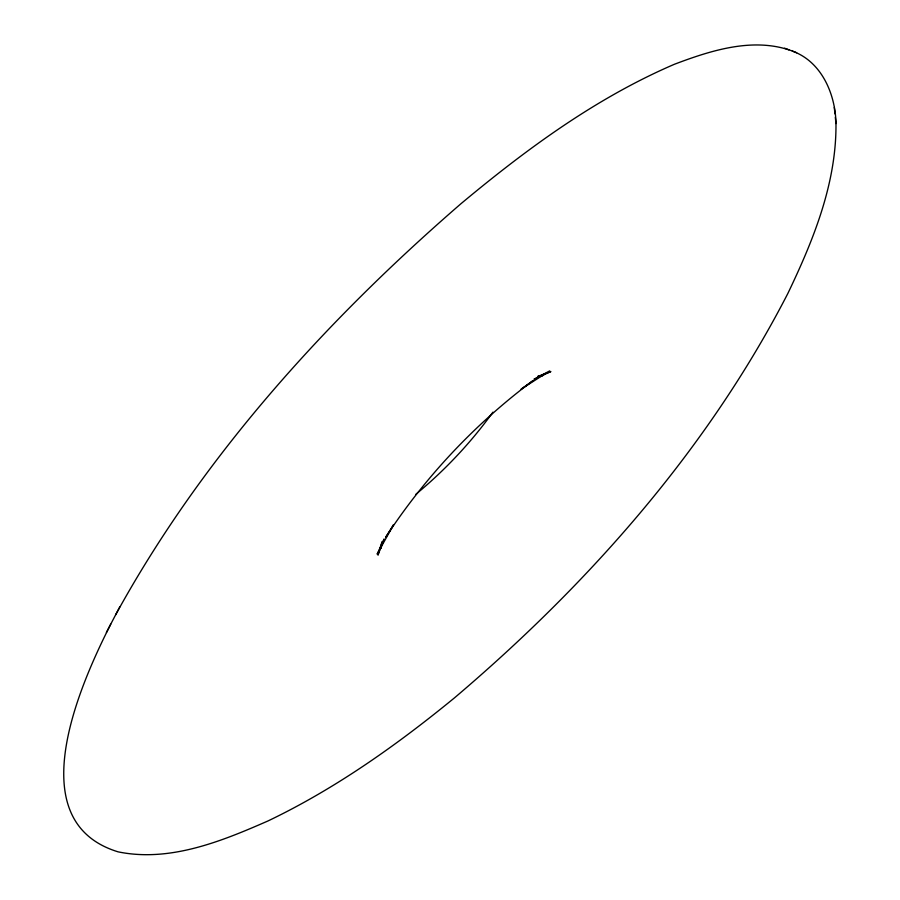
<?xml version="1.0" encoding="UTF-8"?>
<svg xmlns="http://www.w3.org/2000/svg" width="900" height="900" viewBox="0 0 900 900"><rect width="100%" height="100%" fill="white"/><g stroke="black" fill="none" stroke-linecap="round" stroke-linejoin="round"><path stroke-width="1.35" d="M381.611 543.994L381.127 548.145L382.151 541.8M381.892 542.16L377.955 555.12L384.064 539.156M384.019 539.246L377.156 554.175L393.581 524.7L385.729 537.199C425.137 476.944 475.358 423.585 533.104 380.576L521.111 389.16L549.709 370.879L533.993 379.282L550.879 371.576L538.155 376.29M110.711 624.217C80.325 684.225 18.596 821.317 118.069 851.839C169.706 862.492 221.513 841.32 268.031 820.935C335.531 788.614 396.911 745.009 454.646 697.725C588.217 584.325 707.265 450 787.826 293.512C813.285 240.368 836.494 183.487 835.976 123.581C835.515 94.286 821.666 61.605 792.326 51.098M115.639 614.801C202.32 456.84 325.429 321.075 461.07 203.625C526.342 149.209 595.913 98.01 674.381 64.282C712.631 49.781 756.866 35.764 796.635 52.74M106.403 632.464L119.722 606.994M492.93 412.155C470.869 442.688 444.848 470.396 415.777 494.359M537.559 376.661L543.476 375.311L537.998 376.29M784.586 48.195L788.873 49.837M834.289 107.494L834.975 113.906M835.312 117.248L835.976 123.581"/></g></svg>
